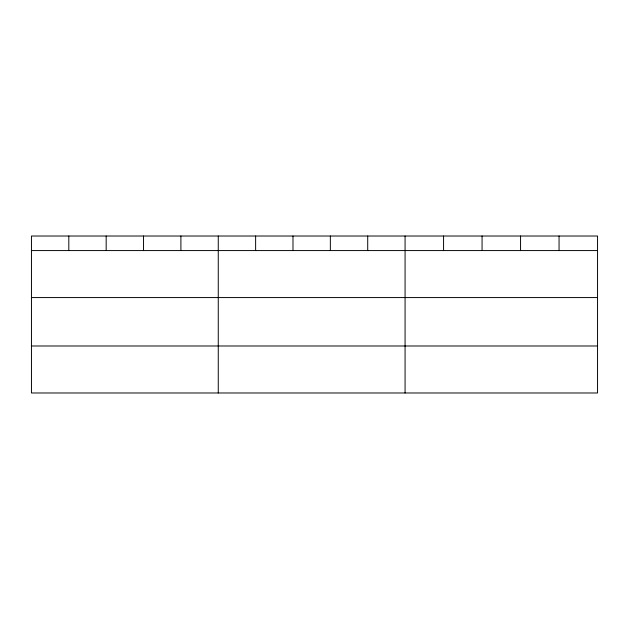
<?xml version="1.0" encoding="UTF-8"?>
<svg xmlns="http://www.w3.org/2000/svg" width="629" height="629" viewBox="0 0 629 629"><rect width="100%" height="100%" fill="white"/><g stroke="black" fill="none" stroke-linecap="round" stroke-linejoin="round"><path stroke-width="0.94" d="M597.55 250.57L597.55 392.983L31.45 392.983L31.45 236.017L597.55 236.017L597.55 250.57L31.45 250.57M31.45 297.572L597.55 297.572M31.45 345.989L597.55 345.989M559.055 236.017L559.055 250.57M520.56 236.017L520.56 250.57M482.066 236.017L482.066 250.57M443.571 236.017L443.571 250.57M405.076 236.017L405.076 392.983M367.713 236.017L367.713 250.57M330.351 236.017L330.351 250.57M292.988 236.017L292.988 250.57M255.626 236.017L255.626 250.57M218.263 236.017L218.263 392.983M180.9 236.017L180.9 250.57M143.538 236.017L143.538 250.57M106.175 236.017L106.175 250.57M68.813 236.017L68.813 250.57"/></g></svg>
